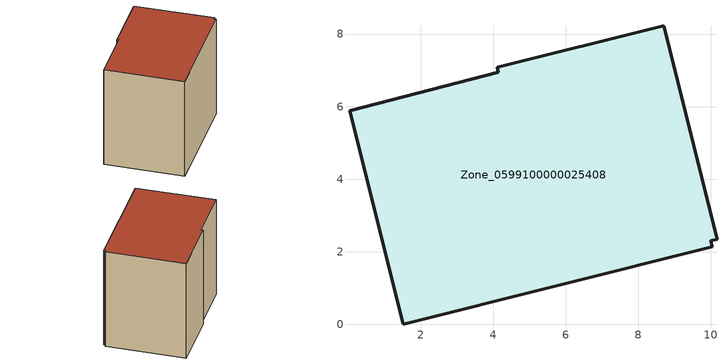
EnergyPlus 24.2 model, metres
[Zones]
Zone_0599100000025408
 floor ground (C_G): 8.7,8.23 10.17,2.34 9.99,2.3 10.03,2.14 1.52,0 0.04,5.89 4.15,6.95 4.11,7.09 z0
 wall outside (C_F): 8.7,8.23 4.11,7.09 4.15,6.95 0.04,5.89 1.52,0 10.03,2.14 9.99,2.3 10.17,2.34 8.7,8.23 z0:8.07
 roof outside (C_R): 10.17,2.34 8.7,8.23 4.11,7.09 4.15,6.95 0.04,5.89 1.52,0 10.03,2.14 9.99,2.3 z8.07
[BUILDING]
Pand.0599100000025408: North Axis=0; Terrain=City; Loads Convergence Tolerance Value=0.04; Temperature Convergence Tolerance Value=0.4; Solar Distribution=FullExterior; Maximum Number of Warmup Days=25; Minimum Number of Warmup Days=1
[Site:Location]
Rotterdam.The.Hague.AP_ZH_NLD Design_Conditions: Latitude=51.96; Longitude=4.45; Time Zone=1; Elevation=-4.5
[SITE:GROUNDTEMPERATURE:BUILDINGSURFACE]
18, 18, 18, 18, 18, 18, 18, 18, 18, 18, 18, 18
[MATERIAL] Thermal Absorptance=0.9; Solar Absorptance=0.7; Visible Absorptance=0.7
Name | Roughness | Thickness | Conductivity | Density | Specific Heat
G.TC.1965-1974 | MediumSmooth | 0.15 | 0.882353 | 540 | 1210
F.TC.1965-1974 | Rough | 0.3 | 0.697674 | 1920 | 840
R.TC.1965-1974 | MediumRough | 0.2 | 0.232558 | 1500 | 1000
[CONSTRUCTION]
C_G: G.TC.1965-1974
C_F: F.TC.1965-1974
C_R: R.TC.1965-1974
[ZONE]
Zone_0599100000025408: Type=1; Multiplier=1; Ceiling Height=Autocalculate; Volume=Autocalculate; Floor Area=autocalculate; Part of Total Floor Area=Yes
[ZONEINFILTRATION:DESIGNFLOWRATE]
Infil_Zone_0599100000025408: Zone or ZoneList or Space or SpaceList=Zone_0599100000025408; Schedule=AlwaysOn; Design Flow Rate Calculation Method=Flow/Area; Flow Rate per Floor Area=0.003; Constant Term Coefficient=1; Temperature Term Coefficient=0; Velocity Term Coefficient=0; Velocity Squared Term Coefficient=0
[HVACTEMPLATE:ZONE:IDEALLOADSAIRSYSTEM]
Zone_0599100000025408: Maximum Heating Supply Air Temperature=50; Minimum Cooling Supply Air Temperature=13; Maximum Heating Supply Air Humidity Ratio=0.0156; Minimum Cooling Supply Air Humidity Ratio=0.0077; Heating Limit=NoLimit; Cooling Limit=NoLimit; Dehumidification Control Type=ConstantSensibleHeatRatio; Cooling Sensible Heat Ratio=0.7; Dehumidification Setpoint=60; Humidification Control Type=None; Humidification Setpoint=30; Outdoor Air Method=None; Outdoor Air Flow Rate per Person=0.00944; Outdoor Air Flow Rate per Zone Floor Area=0; Outdoor Air Flow Rate per Zone=0; Demand Controlled Ventilation Type=None; Outdoor Air Economizer Type=NoEconomizer; Heat Recovery Type=None; Sensible Heat Recovery Effectiveness=0.7; Latent Heat Recovery Effectiveness=0.65
[ZONECONTROL:THERMOSTAT]
ThermostatControl_Zone_0599100000025408: Zone or ZoneList=Zone_0599100000025408; Control Type Schedule=DualSetpointControlType; Control 1=Thermostat_Zone_0599100000025408; Temperature Difference Between Cutout And Setpoint=0
[THERMOSTATSETPOINT:DUALSETPOINT]
Thermostat_Zone_0599100000025408: Heating Setpoint Temperature Schedule=HeatingSetpoint_Zone_0599100000025408; Cooling Setpoint Temperature Schedule=CoolingSetpoint_Zone_0599100000025408
[SCHEDULE:COMPACT]
HeatingSetpoint_Zone_0599100000025408: Through: 12/31, For: AllDays, Until: 24:00, 21
CoolingSetpoint_Zone_0599100000025408: Through: 12/31, For: AllDays, Until: 24:00, 24
DualSetpointControlType: Through: 12/31, For: AllDays, Until: 24:00, 4
AlwaysOn: Through: 12/31, For: AllDays, Until: 24:00, 1
